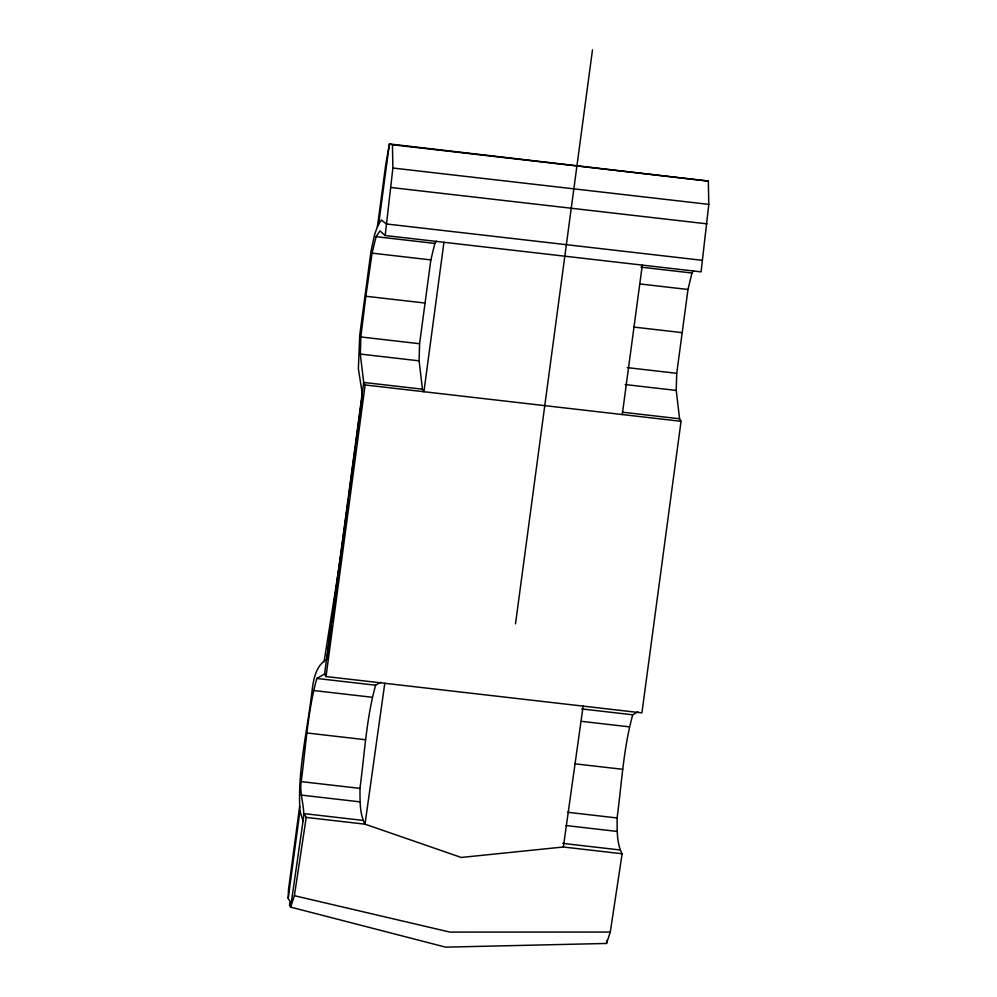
<?xml version="1.0" encoding="UTF-8"?>
<svg xmlns="http://www.w3.org/2000/svg" width="997" height="997" viewBox="0 0 997 997"><rect width="100%" height="100%" fill="white"/><g stroke="black" fill="none" stroke-linecap="round" stroke-linejoin="round"><path stroke-width="1.5" d="M637.881 711.833L632.721 714.799C623.399 748.361 621.729 783.555 617.093 817.964C617.243 829.84 616.482 843.038 622.128 853.756L610.289 932.045L606.512 943.449L445.634 947.15L290.625 907.108L303.076 820.905C305.767 807.807 299.1 794.896 301.194 781.623C305.842 747.214 307.512 712.02 316.822 678.459L324.573 674.009L363.681 382.437L360.328 354.072L360.839 336.961L365.849 296.246L372.08 253.138L376.081 236.675L379.982 230.943L385.178 235.529L701.078 271.869L708.792 204.373L708.331 181.08L389.416 143.954L385.752 164.555L377.439 226.518L374.523 234.918L370.996 251.244L359.743 335.067L358.372 368.653L362.223 393.366M622.128 853.756L563.355 847.001L461.25 857.457L365.002 824.17C359.356 813.452 360.116 800.255 359.967 788.378C364.603 753.981 366.285 718.775 375.595 685.213L380.767 682.247M362.833 820.381L304.06 813.614L306.229 817.415L294.389 895.692L290.625 907.108L289.529 905.214L290.027 901.562L288.208 898.397L288.457 889.847L299.711 806.012M443.952 242.296L423.912 391.721L422.454 389.191L419.101 360.839L419.6 343.728L430.854 259.905L434.854 243.43L436.412 241.149M324.573 674.009L326.019 676.539L641.918 712.88L681.038 421.307L679.58 418.777L676.228 390.425L676.726 373.314L687.98 289.479L691.98 273.016L693.538 270.723M385.178 235.529L392.893 168.032L392.432 144.739L389.416 143.954L378.661 224.138L377.439 226.518M288.208 898.397L299.947 810.922C297.355 769.821 307.811 729.243 312.323 688.603C313.893 677.449 316.261 665.884 326.53 659.428M326.866 659.129L331.415 625.244M331.827 622.165L348.364 498.936M348.776 495.845L355.381 446.544M355.804 443.466L362.41 394.151M338.157 577.251L338.569 574.197M338.968 571.144L339.379 568.078M340.002 563.492L340.413 560.439M341.024 555.852L341.435 552.799M342.046 548.213L342.457 545.147M343.08 540.548L343.491 537.495M343.903 534.429L344.513 529.831M345.124 525.245L345.535 522.179M345.947 519.113L346.358 516.047M346.981 511.461L347.392 508.395M348.003 503.797L348.414 500.731M349.037 496.145L349.448 493.079M350.059 488.48L350.47 485.427M350.882 482.361L351.492 477.762M351.904 474.709L352.527 470.11M352.938 467.045L353.349 463.979M353.96 459.393L354.371 456.327M354.994 451.728L355.406 448.675M356.016 444.076L356.428 441.01M357.038 436.424L357.449 433.359M358.073 428.76L358.484 425.694M358.895 422.641L359.506 418.042M359.917 414.976L360.328 411.923M360.951 407.324L361.363 404.259M361.973 399.66L362.385 396.607M326.019 676.539L365.139 384.967L363.681 382.437L422.454 389.191M515.511 623.81L592.492 49.85M622.265 414.54L642.305 265.115M384.792 683.294L365.002 824.17L306.229 817.415M563.355 847.001L583.145 706.125M606.512 943.449L606.961 940.37M324.062 661.809L340.376 558.956M340.874 555.877L341.36 552.812M340.301 559.03L341.398 552.388M378.661 224.138L381.44 220.013L386.288 223.964L702.187 260.304M610.289 932.045L449.896 932.095L294.389 895.692M392.432 144.739L708.331 181.08M392.893 168.032L708.792 204.373M391.173 187.523L707.072 223.864M376.081 236.675L434.854 243.43M640.934 267.146L691.98 273.016M372.08 253.138L430.854 259.905M640.037 283.971L687.98 289.479M365.849 296.246L424.622 303.001M633.805 327.066L681.749 332.587M360.839 336.961L419.6 343.728M627.238 367.619L676.726 373.314M360.328 354.072L419.101 360.839M625.194 384.555L676.228 390.425M622.352 412.185L679.58 418.777M365.139 384.967L681.038 421.307M316.822 678.459L375.595 685.213M581.675 708.929L632.721 714.799M313.407 690.497L372.18 697.264M581.363 721.329L629.306 726.838M306.814 732.969L365.587 739.737M574.77 763.802L622.714 769.31M301.194 781.623L359.967 788.378M567.592 812.268L617.093 817.964M301.169 795.083L359.942 801.85M566.034 825.553L617.068 831.423M562.732 843.375L619.96 849.955M299.947 810.922L303.076 820.905"/></g></svg>
